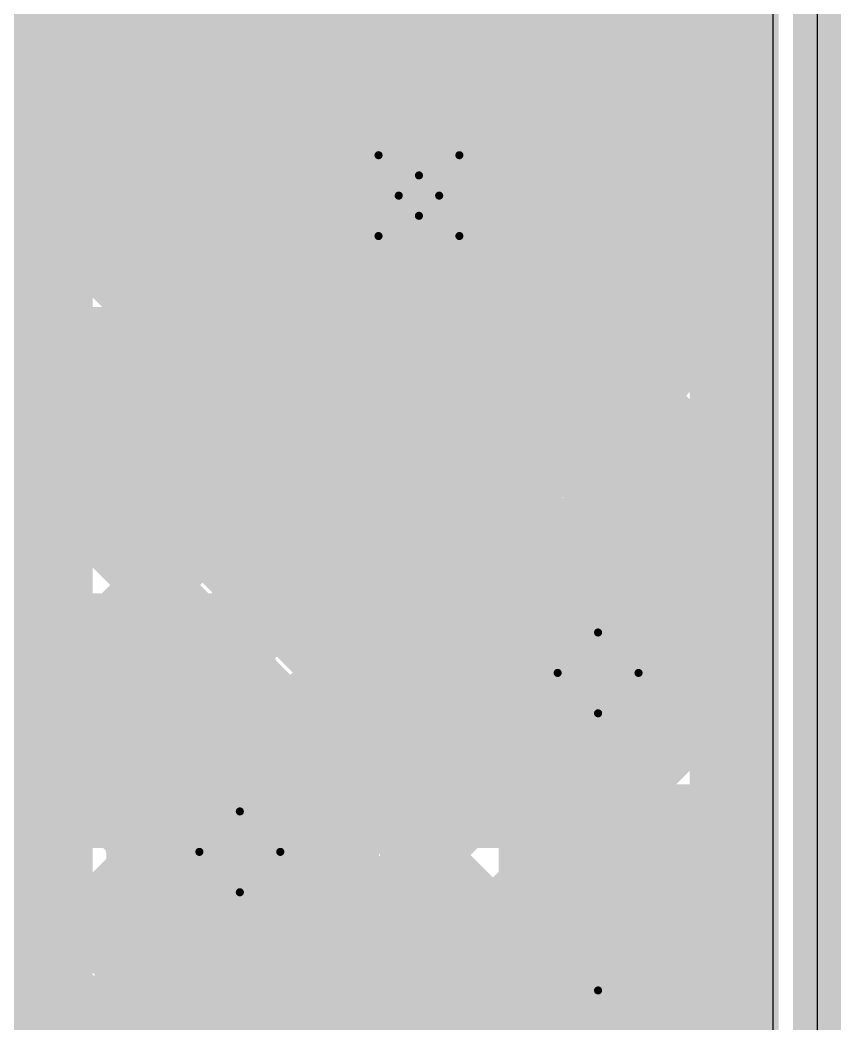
# Model space of a CAD drawing. Header units: millimetres. Extents: x 13 to 259, y -2 to 326.
# Drawn here: x 146.79 to 151.95, y 82.09 to 88.4 of the extents above; entities that cross this region are included whole.
import ezdxf

# ---------------------------------------------------------------- set-up
doc = ezdxf.new("R2010")
doc.units = ezdxf.units.MM
for name, color, linetype in [('BottomLayer', 5, 'Continuous'), ('BottomSolder', 6, 'Continuous'), ('ConnectLayer', 7, 'Continuous'), ('DrillDrawing', 1, 'Continuous'), ('Mechanical14', 56, 'Continuous'), ('Mechanical34', 56, 'Continuous'), ('MidLayer1', 16, 'Continuous'), ('MidLayer2', 76, 'Continuous'), ('MidLayer3', 90, 'Continuous'), ('MidLayer4', 156, 'Continuous'), ('MidLayer5', 130, 'Continuous'), ('MidLayer6', 216, 'Continuous'), ('MultiLayer', 9, 'Continuous'), ('TopLayer', 1, 'Continuous'), ('TopSolder', 216, 'Continuous')]:
    doc.layers.add(name, color=color, linetype=linetype)

# ---------------------------------------------------------------- blocks, each defined once
blk = doc.blocks.new('MTG240_400_171')
at = {"layer": 'BottomLayer', "const_width": 2}
blk.add_lwpolyline([(-1, 0, 1), (1, 0, 1)], format="xyb", close=True, dxfattribs=at)
at = {"layer": 'BottomSolder', "const_width": 2.1016}
blk.add_lwpolyline([(-1.0508, 0, 1), (1.0508, 0, 1)], format="xyb", close=True, dxfattribs=at)
at = {"layer": 'MidLayer1', "const_width": 2}
blk.add_lwpolyline([(-1, 0, 1), (1, 0, 1)], format="xyb", close=True, dxfattribs=at)
at = {"layer": 'MidLayer2', "const_width": 2}
blk.add_lwpolyline([(-1, 0, 1), (1, 0, 1)], format="xyb", close=True, dxfattribs=at)
at = {"layer": 'MidLayer3', "const_width": 2}
blk.add_lwpolyline([(-1, 0, 1), (1, 0, 1)], format="xyb", close=True, dxfattribs=at)
at = {"layer": 'MidLayer4', "const_width": 2}
blk.add_lwpolyline([(-1, 0, 1), (1, 0, 1)], format="xyb", close=True, dxfattribs=at)
at = {"layer": 'MidLayer5', "const_width": 2}
blk.add_lwpolyline([(-1, 0, 1), (1, 0, 1)], format="xyb", close=True, dxfattribs=at)
at = {"layer": 'MidLayer6', "const_width": 2}
blk.add_lwpolyline([(-1, 0, 1), (1, 0, 1)], format="xyb", close=True, dxfattribs=at)
at = {"layer": 'MultiLayer', "const_width": 2}
blk.add_lwpolyline([(-1, 0, 1), (1, 0, 1)], format="xyb", close=True, dxfattribs=at)
at = {"layer": 'TopLayer', "const_width": 2}
blk.add_lwpolyline([(-1, 0, 1), (1, 0, 1)], format="xyb", close=True, dxfattribs=at)
at = {"layer": 'TopSolder', "const_width": 2.1016}
blk.add_lwpolyline([(-1.0508, 0, 1), (1.0508, 0, 1)], format="xyb", close=True, dxfattribs=at)

msp = doc.modelspace()

# ---------------------------------------------------------------- linework, layer by layer
at = {"layer": 'BottomLayer', "const_width": 0.3}
for points in [[(150.275, 84.3, 1), (150.575, 84.3, 1)], [(148.025, 83.175, 1), (148.325, 83.175, 1)], [(150.275, 82.05, 1), (150.575, 82.05, 1)]]:
    msp.add_lwpolyline(points, format="xyb", close=True, dxfattribs=at)
at = {"layer": 'ConnectLayer'}
msp.add_line((151.8, 136.8), (151.8, 67.8), dxfattribs=at)
msp.add_line((151.8, 136.8), (151.8, 67.8), dxfattribs=at)
at = {"layer": 'ConnectLayer', "const_width": 0.4}
for points in [[(147.5997, 68.24), (147.5997, 136.36)], [(148.1997, 68.24), (148.1997, 136.36)], [(148.7997, 68.24), (148.7997, 136.36)], [(149.3997, 68.24), (149.3997, 136.36)], [(149.9997, 68.24), (149.9997, 136.36)], [(150.5997, 68.24), (150.5997, 136.36)], [(151.1997, 68.24), (151.1997, 136.36)], [(151.36, 68.24), (151.36, 136.36)], [(151.36, 68.24), (151.36, 136.36)], [(151.36, 88.5373), (151.36, 101.0628)], [(151.36, 88.5373), (151.36, 101.0628)], [(147.05, 88.5016), (151.36, 92.8116)], [(147.05, 92.2344), (151.36, 87.9244)], [(147.05, 87.6531), (151.36, 91.9631)], [(146.0508, 87.5024), (150.4593, 91.9109)], [(146.0508, 87.5024), (150.4593, 91.9109)], [(147.05, 91.3859), (151.36, 87.0759)], [(147.05, 86.8046), (151.36, 91.1146)], [(147.05, 90.5374), (151.36, 86.2274)], [(147.05, 85.9561), (151.36, 90.2661)], [(147.113, 89.6259), (151.36, 85.3789)], [(147.05, 85.1075), (151.36, 89.4175)], [(147.05, 76.9883), (147.05, 89.4058)], [(146.9997, 68.24), (146.9997, 89.3246)], [(145.8276, 89.2142), (147.0109, 88.0309)], [(145.8276, 89.2142), (147.0109, 88.0309)], [(147.05, 88.8403), (151.36, 84.5303)], [(147.05, 84.259), (151.36, 88.569)], [(145.8761, 88.3173), (146.897, 87.2963)], [(145.8761, 88.3173), (146.897, 87.2963)], [(146.59, 88.1998), (151.36, 88.1998)], [(147.05, 87.9918), (151.36, 83.6818)], [(147.05, 83.4105), (151.36, 87.7205)], [(146.59, 87.5998), (151.36, 87.5998)], [(144.4867, 85.0897), (146.9062, 87.5092)], [(144.4867, 85.0897), (146.9062, 87.5092)], [(146.0211, 87.3237), (147.1845, 86.1603)], [(146.0211, 87.3237), (147.1845, 86.1603)], [(147.05, 87.1433), (151.36, 82.8333)], [(144.5813, 87.0665), (147.8965, 83.7512)], [(144.5813, 87.0665), (147.8965, 83.7512)], [(146.59, 86.9998), (151.36, 86.9998)], [(145.5677, 86.9286), (149.9832, 82.513)], [(145.5677, 86.9286), (149.9832, 82.513)], [(147.05, 82.5619), (151.36, 86.8719)], [(145.2143, 84.9689), (146.9676, 86.7221)], [(145.2143, 84.9689), (146.9676, 86.7221)], [(146.59, 86.3998), (151.36, 86.3998)], [(147.05, 86.2947), (151.36, 81.9847)], [(146.1427, 85.0487), (147.2093, 86.1154)], [(146.1427, 85.0487), (147.2093, 86.1154)], [(151.36, 73.5373), (151.36, 86.0628)], [(151.36, 73.5373), (151.36, 86.0628)], [(147.05, 81.7134), (151.36, 86.0234)], [(151.2908, 85.9542), (151.36, 86.0234)], [(151.2908, 85.9542), (151.36, 86.0234)], [(146.59, 85.7998), (151.36, 85.7998)], [(146.3595, 84.417), (147.5724, 85.6298)], [(146.3595, 84.417), (147.5724, 85.6298)], [(151.0672, 85.6717), (151.36, 85.3789)], [(151.0672, 85.6717), (151.36, 85.3789)], [(147.05, 85.4462), (151.36, 81.1362)], [(150.2531, 84.9165), (150.6459, 85.3092)], [(150.2531, 84.9165), (150.6459, 85.3092)], [(145.7776, 82.9865), (148.043, 85.252)], [(145.7776, 82.9865), (148.043, 85.252)], [(150.6069, 85.2835), (151.36, 84.5303)], [(150.6069, 85.2835), (151.36, 84.5303)], [(146.59, 85.1998), (151.36, 85.1998)], [(147.05, 80.8649), (151.36, 85.1749)], [(148.1603, 85.1845), (150.7347, 82.6101)], [(148.1603, 85.1845), (150.7347, 82.6101)], [(150.9067, 84.7215), (151.36, 85.1749)], [(150.9067, 84.7215), (151.36, 85.1749)], [(146.3292, 82.6896), (148.6315, 84.9919)], [(146.3292, 82.6896), (148.6315, 84.9919)], [(150.031, 85.0109), (150.1595, 84.8823)], [(150.031, 85.0109), (150.1595, 84.8823)], [(148.2923, 83.8042), (149.3867, 84.8986)], [(148.2923, 83.8042), (149.3867, 84.8986)], [(149.2963, 84.897), (149.793, 84.4004)], [(149.2963, 84.897), (149.793, 84.4004)], [(146.59, 84.5998), (151.36, 84.5998)], [(147.05, 84.5977), (151.36, 80.2877)], [(146.3642, 84.435), (147.5405, 83.2587)], [(146.3642, 84.435), (147.5405, 83.2587)], [(148.7634, 83.4268), (149.8086, 84.4719)], [(148.7634, 83.4268), (149.8086, 84.4719)], [(147.05, 80.0164), (151.36, 84.3264)], [(148.5063, 81.4726), (151.36, 84.3264)], [(148.5063, 81.4726), (151.36, 84.3264)], [(145.0495, 84.0527), (147.7236, 81.3786)], [(145.0495, 84.0527), (147.7236, 81.3786)], [(145.9452, 84.0055), (148.4458, 81.5049)], [(145.9452, 84.0055), (148.4458, 81.5049)], [(146.59, 83.9998), (151.36, 83.9998)], [(151.0074, 84.0345), (151.36, 83.6818)], [(151.0074, 84.0345), (151.36, 83.6818)], [(146.3364, 80.1512), (150.0036, 83.8184)], [(146.3364, 80.1512), (150.0036, 83.8184)], [(147.05, 83.7492), (151.36, 79.4392)], [(150.5254, 83.6679), (151.36, 82.8333)], [(150.5254, 83.6679), (151.36, 82.8333)], [(147.05, 79.1678), (151.36, 83.4778)], [(150.5582, 82.676), (151.36, 83.4778)], [(150.5582, 82.676), (151.36, 83.4778)], [(146.59, 83.3998), (151.36, 83.3998)], [(145.3726, 80.8845), (147.5459, 83.0578)], [(145.3726, 80.8845), (147.5459, 83.0578)], [(147.05, 82.9006), (151.36, 78.5906)], [(148.7513, 82.8965), (149.8278, 81.8199)], [(148.7513, 82.8965), (149.8278, 81.8199)], [(146.59, 82.7998), (151.36, 82.7998)], [(145.663, 80.3264), (147.9233, 82.5866)], [(145.663, 80.3264), (147.9233, 82.5866)], [(147.05, 78.3193), (151.36, 82.6293)], [(151.019, 82.2883), (151.36, 82.6293)], [(151.019, 82.2883), (151.36, 82.6293)], [(148.2587, 82.5405), (150.3623, 80.4369)], [(148.2587, 82.5405), (150.3623, 80.4369)], [(150.9851, 82.3596), (151.36, 81.9847)], [(150.9851, 82.3596), (151.36, 81.9847)], [(146.59, 82.1998), (151.36, 82.1998)], [(147.05, 82.0521), (151.36, 77.7421)], [(148.815, 80.9328), (149.7991, 81.9168)], [(148.815, 80.9328), (149.7991, 81.9168)]]:
    msp.add_lwpolyline(points, dxfattribs=at)
msp.add_lwpolyline([(151.36, 86.0628, -3.607188), (151.36, 88.5373)], format="xyb", dxfattribs=at)
msp.add_lwpolyline([(151.36, 86.0628, -3.607188), (151.36, 88.5373)], format="xyb", dxfattribs=at)
at = {"layer": 'ConnectLayer'}
for points, const_width in [([(151.26, 88.569, 1), (151.46, 88.569, 1)], 0.2), ([(151.26, 88.5373, 1), (151.46, 88.5373, 1)], 0.2), ([(151.26, 88.5373, 1), (151.46, 88.5373, 1)], 0.2), ([(151.26, 88.5373, 1), (151.46, 88.5373, 1)], 0.2), ([(151.26, 88.5373, 1), (151.46, 88.5373, 1)], 0.2), ([(146.95, 88.5016, 1), (147.15, 88.5016, 1)], 0.2), ([(151.26, 88.1998, 1), (151.46, 88.1998, 1)], 0.2), ([(146.9109, 88.0309, 1), (147.1109, 88.0309, 1)], 0.2), ([(146.9109, 88.0309, 1), (147.1109, 88.0309, 1)], 0.2), ([(146.95, 87.9918, 1), (147.15, 87.9918, 1)], 0.2), ([(151.26, 87.9244, 1), (151.46, 87.9244, 1)], 0.2), ([(151.26, 87.7205, 1), (151.46, 87.7205, 1)], 0.2), ([(146.95, 87.6531, 1), (147.15, 87.6531, 1)], 0.2), ([(151.26, 87.5998, 1), (151.46, 87.5998, 1)], 0.2), ([(146.8062, 87.5092, 1), (147.0062, 87.5092, 1)], 0.2), ([(146.8062, 87.5092, 1), (147.0062, 87.5092, 1)], 0.2), ([(146.797, 87.2963, 1), (146.997, 87.2963, 1)], 0.2), ([(146.797, 87.2963, 1), (146.997, 87.2963, 1)], 0.2), ([(146.95, 87.1433, 1), (147.15, 87.1433, 1)], 0.2), ([(151.26, 87.0759, 1), (151.46, 87.0759, 1)], 0.2), ([(151.26, 86.9998, 1), (151.46, 86.9998, 1)], 0.2), ([(151.26, 86.8719, 1), (151.46, 86.8719, 1)], 0.2), ([(146.95, 86.8046, 1), (147.15, 86.8046, 1)], 0.2), ([(146.8676, 86.7221, 1), (147.0676, 86.7221, 1)], 0.2), ([(146.8676, 86.7221, 1), (147.0676, 86.7221, 1)], 0.2), ([(151.26, 86.3998, 1), (151.46, 86.3998, 1)], 0.2), ([(146.95, 86.2947, 1), (147.15, 86.2947, 1)], 0.2), ([(151.26, 86.2274, 1), (151.46, 86.2274, 1)], 0.2), ([(147.0845, 86.1603, 1), (147.2845, 86.1603, 1)], 0.2), ([(147.0845, 86.1603, 1), (147.2845, 86.1603, 1)], 0.2), ([(147.1093, 86.1154, 1), (147.3093, 86.1154, 1)], 0.2), ([(147.1093, 86.1154, 1), (147.3093, 86.1154, 1)], 0.2), ([(151.26, 86.0628, 1), (151.46, 86.0628, 1)], 0.2), ([(151.26, 86.0628, 1), (151.46, 86.0628, 1)], 0.2), ([(151.26, 86.0628, 1), (151.46, 86.0628, 1)], 0.2), ([(151.26, 86.0628, 1), (151.46, 86.0628, 1)], 0.2), ([(151.26, 86.0234, 1), (151.46, 86.0234, 1)], 0.2), ([(151.26, 86.0234, 1), (151.46, 86.0234, 1)], 0.2), ([(151.26, 86.0234, 1), (151.46, 86.0234, 1)], 0.2), ([(146.95, 85.9561, 1), (147.15, 85.9561, 1)], 0.2), ([(151.1908, 85.9542, 1), (151.3908, 85.9542, 1)], 0.2), ([(151.1908, 85.9542, 1), (151.3908, 85.9542, 1)], 0.2), ([(151.26, 85.7998, 1), (151.46, 85.7998, 1)], 0.2), ([(147.4724, 85.6298, 1), (147.6724, 85.6298, 1)], 0.2), ([(147.4724, 85.6298, 1), (147.6724, 85.6298, 1)], 0.2), ([(150.9672, 85.6717, 1), (151.1672, 85.6717, 1)], 0.2), ([(150.9672, 85.6717, 1), (151.1672, 85.6717, 1)], 0.2), ([(146.95, 85.4462, 1), (147.15, 85.4462, 1)], 0.2), ([(151.26, 85.3789, 1), (151.46, 85.3789, 1)], 0.2), ([(151.26, 85.3789, 1), (151.46, 85.3789, 1)], 0.2), ([(151.26, 85.3789, 1), (151.46, 85.3789, 1)], 0.2), ([(150.5459, 85.3092, 1), (150.7459, 85.3092, 1)], 0.2), ([(150.5459, 85.3092, 1), (150.7459, 85.3092, 1)], 0.2), ([(147.943, 85.252, 1), (148.143, 85.252, 1)], 0.2), ([(147.943, 85.252, 1), (148.143, 85.252, 1)], 0.2), ([(150.5069, 85.2835, 1), (150.7069, 85.2835, 1)], 0.2), ([(150.5069, 85.2835, 1), (150.7069, 85.2835, 1)], 0.2), ([(148.0603, 85.1845, 1), (148.2603, 85.1845, 1)], 0.2), ([(148.0603, 85.1845, 1), (148.2603, 85.1845, 1)], 0.2), ([(151.26, 85.1998, 1), (151.46, 85.1998, 1)], 0.2), ([(151.26, 85.1749, 1), (151.46, 85.1749, 1)], 0.2), ([(151.26, 85.1749, 1), (151.46, 85.1749, 1)], 0.2), ([(151.26, 85.1749, 1), (151.46, 85.1749, 1)], 0.2), ([(146.95, 85.1075, 1), (147.15, 85.1075, 1)], 0.2), ([(148.5315, 84.9919, 1), (148.7315, 84.9919, 1)], 0.2), ([(148.5315, 84.9919, 1), (148.7315, 84.9919, 1)], 0.2), ([(149.931, 85.0109, 1), (150.131, 85.0109, 1)], 0.2), ([(149.931, 85.0109, 1), (150.131, 85.0109, 1)], 0.2), ([(151.065, 84.3, 1), (149.785, 84.3, 1)], 0.4), ([(151.065, 84.3, 1), (149.785, 84.3, 1)], 0.4), ([(149.1963, 84.897, 1), (149.3963, 84.897, 1)], 0.2), ([(149.1963, 84.897, 1), (149.3963, 84.897, 1)], 0.2), ([(149.2867, 84.8986, 1), (149.4867, 84.8986, 1)], 0.2), ([(149.2867, 84.8986, 1), (149.4867, 84.8986, 1)], 0.2), ([(150.0595, 84.8823, 1), (150.2595, 84.8823, 1)], 0.2), ([(150.0595, 84.8823, 1), (150.2595, 84.8823, 1)], 0.2), ([(150.1531, 84.9165, 1), (150.3531, 84.9165, 1)], 0.2), ([(150.1531, 84.9165, 1), (150.3531, 84.9165, 1)], 0.2), ([(150.8067, 84.7215, 1), (151.0067, 84.7215, 1)], 0.2), ([(150.8067, 84.7215, 1), (151.0067, 84.7215, 1)], 0.2), ([(146.95, 84.5977, 1), (147.15, 84.5977, 1)], 0.2), ([(151.26, 84.5998, 1), (151.46, 84.5998, 1)], 0.2), ([(151.26, 84.5303, 1), (151.46, 84.5303, 1)], 0.2), ([(151.26, 84.5303, 1), (151.46, 84.5303, 1)], 0.2), ([(151.26, 84.5303, 1), (151.46, 84.5303, 1)], 0.2), ([(149.7086, 84.4719, 1), (149.9086, 84.4719, 1)], 0.2), ([(149.7086, 84.4719, 1), (149.9086, 84.4719, 1)], 0.2), ([(149.693, 84.4004, 1), (149.893, 84.4004, 1)], 0.2), ([(149.693, 84.4004, 1), (149.893, 84.4004, 1)], 0.2), ([(149.685, 84.3, 1), (149.885, 84.3, 1)], 0.2), ([(149.685, 84.3, 1), (149.885, 84.3, 1)], 0.2), ([(150.965, 84.3, 1), (151.165, 84.3, 1)], 0.2), ([(150.965, 84.3, 1), (151.165, 84.3, 1)], 0.2), ([(151.26, 84.3264, 1), (151.46, 84.3264, 1)], 0.2), ([(151.26, 84.3264, 1), (151.46, 84.3264, 1)], 0.2), ([(151.26, 84.3264, 1), (151.46, 84.3264, 1)], 0.2), ([(146.95, 84.259, 1), (147.15, 84.259, 1)], 0.2), ([(150.9074, 84.0345, 1), (151.1074, 84.0345, 1)], 0.2), ([(150.9074, 84.0345, 1), (151.1074, 84.0345, 1)], 0.2), ([(151.26, 83.9998, 1), (151.46, 83.9998, 1)], 0.2), ([(148.815, 83.175, 1), (147.535, 83.175, 1)], 0.4), ([(148.815, 83.175, 1), (147.535, 83.175, 1)], 0.4), ([(148.1923, 83.8042, 1), (148.3923, 83.8042, 1)], 0.2), ([(148.1923, 83.8042, 1), (148.3923, 83.8042, 1)], 0.2), ([(149.9036, 83.8184, 1), (150.1036, 83.8184, 1)], 0.2), ([(149.9036, 83.8184, 1), (150.1036, 83.8184, 1)], 0.2), ([(146.95, 83.7492, 1), (147.15, 83.7492, 1)], 0.2), ([(147.7965, 83.7512, 1), (147.9965, 83.7512, 1)], 0.2), ([(147.7965, 83.7512, 1), (147.9965, 83.7512, 1)], 0.2), ([(150.4254, 83.6679, 1), (150.6254, 83.6679, 1)], 0.2), ([(150.4254, 83.6679, 1), (150.6254, 83.6679, 1)], 0.2), ([(151.26, 83.6818, 1), (151.46, 83.6818, 1)], 0.2), ([(151.26, 83.6818, 1), (151.46, 83.6818, 1)], 0.2), ([(151.26, 83.6818, 1), (151.46, 83.6818, 1)], 0.2), ([(151.26, 83.4778, 1), (151.46, 83.4778, 1)], 0.2), ([(151.26, 83.4778, 1), (151.46, 83.4778, 1)], 0.2), ([(151.26, 83.4778, 1), (151.46, 83.4778, 1)], 0.2), ([(146.95, 83.4105, 1), (147.15, 83.4105, 1)], 0.2), ([(148.6634, 83.4268, 1), (148.8634, 83.4268, 1)], 0.2), ([(148.6634, 83.4268, 1), (148.8634, 83.4268, 1)], 0.2), ([(151.26, 83.3998, 1), (151.46, 83.3998, 1)], 0.2), ([(147.4405, 83.2587, 1), (147.6405, 83.2587, 1)], 0.2), ([(147.4405, 83.2587, 1), (147.6405, 83.2587, 1)], 0.2), ([(147.435, 83.175, 1), (147.635, 83.175, 1)], 0.2), ([(147.435, 83.175, 1), (147.635, 83.175, 1)], 0.2), ([(148.715, 83.175, 1), (148.915, 83.175, 1)], 0.2), ([(148.715, 83.175, 1), (148.915, 83.175, 1)], 0.2), ([(147.4459, 83.0578, 1), (147.6459, 83.0578, 1)], 0.2), ([(147.4459, 83.0578, 1), (147.6459, 83.0578, 1)], 0.2), ([(146.95, 82.9006, 1), (147.15, 82.9006, 1)], 0.2), ([(148.6513, 82.8965, 1), (148.8513, 82.8965, 1)], 0.2), ([(148.6513, 82.8965, 1), (148.8513, 82.8965, 1)], 0.2), ([(151.26, 82.8333, 1), (151.46, 82.8333, 1)], 0.2), ([(151.26, 82.8333, 1), (151.46, 82.8333, 1)], 0.2), ([(151.26, 82.8333, 1), (151.46, 82.8333, 1)], 0.2), ([(151.26, 82.7998, 1), (151.46, 82.7998, 1)], 0.2), ([(151.065, 82.05, 1), (149.785, 82.05, 1)], 0.4), ([(151.065, 82.05, 1), (149.785, 82.05, 1)], 0.4), ([(150.4582, 82.676, 1), (150.6582, 82.676, 1)], 0.2), ([(150.4582, 82.676, 1), (150.6582, 82.676, 1)], 0.2), ([(147.8233, 82.5866, 1), (148.0233, 82.5866, 1)], 0.2), ([(147.8233, 82.5866, 1), (148.0233, 82.5866, 1)], 0.2), ([(150.6347, 82.6101, 1), (150.8347, 82.6101, 1)], 0.2), ([(150.6347, 82.6101, 1), (150.8347, 82.6101, 1)], 0.2), ([(151.26, 82.6293, 1), (151.46, 82.6293, 1)], 0.2), ([(151.26, 82.6293, 1), (151.46, 82.6293, 1)], 0.2), ([(151.26, 82.6293, 1), (151.46, 82.6293, 1)], 0.2), ([(146.95, 82.5619, 1), (147.15, 82.5619, 1)], 0.2), ([(148.1587, 82.5405, 1), (148.3587, 82.5405, 1)], 0.2), ([(148.1587, 82.5405, 1), (148.3587, 82.5405, 1)], 0.2), ([(149.8832, 82.513, 1), (150.0832, 82.513, 1)], 0.2), ([(149.8832, 82.513, 1), (150.0832, 82.513, 1)], 0.2), ([(150.8851, 82.3596, 1), (151.0851, 82.3596, 1)], 0.2), ([(150.8851, 82.3596, 1), (151.0851, 82.3596, 1)], 0.2), ([(150.919, 82.2883, 1), (151.119, 82.2883, 1)], 0.2), ([(150.919, 82.2883, 1), (151.119, 82.2883, 1)], 0.2), ([(151.26, 82.1998, 1), (151.46, 82.1998, 1)], 0.2), ([(146.95, 82.0521, 1), (147.15, 82.0521, 1)], 0.2), ([(149.685, 82.05, 1), (149.885, 82.05, 1)], 0.2), ([(149.685, 82.05, 1), (149.885, 82.05, 1)], 0.2), ([(150.965, 82.05, 1), (151.165, 82.05, 1)], 0.2), ([(150.965, 82.05, 1), (151.165, 82.05, 1)], 0.2), ([(151.26, 81.9847, 1), (151.46, 81.9847, 1)], 0.2), ([(151.26, 81.9847, 1), (151.46, 81.9847, 1)], 0.2), ([(151.26, 81.9847, 1), (151.46, 81.9847, 1)], 0.2), ([(149.6991, 81.9168, 1), (149.8991, 81.9168, 1)], 0.2), ([(149.6991, 81.9168, 1), (149.8991, 81.9168, 1)], 0.2)]:
    msp.add_lwpolyline(points, format="xyb", close=True, dxfattribs=dict(at, const_width=const_width))
at = {"layer": 'DrillDrawing', "const_width": 0.0508}
for points in [[(149.046, 87.554), (149.3, 87.427)], [(149.046, 87.554), (149.173, 87.3)], [(149.3, 87.427), (149.554, 87.554)], [(149.427, 87.3), (149.554, 87.554)], [(149.046, 87.046), (149.173, 87.3)], [(149.427, 87.3), (149.554, 87.046)], [(149.046, 87.046), (149.3, 87.173)], [(149.3, 87.173), (149.554, 87.046)], [(150.171, 84.3), (150.425, 84.554)], [(150.425, 84.554), (150.679, 84.3)], [(150.171, 84.3), (150.425, 84.046)], [(150.425, 84.046), (150.679, 84.3)], [(147.921, 83.175), (148.175, 83.429)], [(148.175, 83.429), (148.429, 83.175)], [(147.921, 83.175), (148.175, 82.921)], [(148.175, 82.921), (148.429, 83.175)], [(150.171, 82.05), (150.425, 82.304)], [(150.425, 82.304), (150.679, 82.05)]]:
    msp.add_lwpolyline(points, dxfattribs=at)
at = {"layer": 'DrillDrawing', "const_width": 0.0254}
for points in [[(149.0333, 87.554, 1), (149.0587, 87.554, 1)], [(149.0333, 87.554, 1), (149.0587, 87.554, 1)], [(149.5413, 87.554, 1), (149.5667, 87.554, 1)], [(149.5413, 87.554, 1), (149.5667, 87.554, 1)], [(149.2873, 87.427, 1), (149.3127, 87.427, 1)], [(149.2873, 87.427, 1), (149.3127, 87.427, 1)], [(149.1603, 87.3, 1), (149.1857, 87.3, 1)], [(149.1603, 87.3, 1), (149.1857, 87.3, 1)], [(149.4143, 87.3, 1), (149.4397, 87.3, 1)], [(149.4143, 87.3, 1), (149.4397, 87.3, 1)], [(149.2873, 87.173, 1), (149.3127, 87.173, 1)], [(149.2873, 87.173, 1), (149.3127, 87.173, 1)], [(149.0333, 87.046, 1), (149.0587, 87.046, 1)], [(149.0333, 87.046, 1), (149.0587, 87.046, 1)], [(149.5413, 87.046, 1), (149.5667, 87.046, 1)], [(149.5413, 87.046, 1), (149.5667, 87.046, 1)], [(150.4123, 84.554, 1), (150.4377, 84.554, 1)], [(150.4123, 84.554, 1), (150.4377, 84.554, 1)], [(150.1583, 84.3, 1), (150.1837, 84.3, 1)], [(150.1583, 84.3, 1), (150.1837, 84.3, 1)], [(150.6663, 84.3, 1), (150.6917, 84.3, 1)], [(150.6663, 84.3, 1), (150.6917, 84.3, 1)], [(150.4123, 84.046, 1), (150.4377, 84.046, 1)], [(150.4123, 84.046, 1), (150.4377, 84.046, 1)], [(148.1623, 83.429, 1), (148.1877, 83.429, 1)], [(148.1623, 83.429, 1), (148.1877, 83.429, 1)], [(147.9083, 83.175, 1), (147.9337, 83.175, 1)], [(147.9083, 83.175, 1), (147.9337, 83.175, 1)], [(148.4163, 83.175, 1), (148.4417, 83.175, 1)], [(148.4163, 83.175, 1), (148.4417, 83.175, 1)], [(148.1623, 82.921, 1), (148.1877, 82.921, 1)], [(148.1623, 82.921, 1), (148.1877, 82.921, 1)], [(150.4123, 82.304, 1), (150.4377, 82.304, 1)], [(150.4123, 82.304, 1), (150.4377, 82.304, 1)]]:
    msp.add_lwpolyline(points, format="xyb", close=True, dxfattribs=at)
at = {"layer": 'Mechanical14', "const_width": 0.3}
msp.add_lwpolyline([(151.8, 67.8), (151.8, 136.8)], dxfattribs=at)
at = {"layer": 'Mechanical34', "const_width": 0.1}
for points in [[(151.8, 136.85), (151.8, 67.85)], [(146.8, 72.8), (146.8, 131.8)], [(149.3096, 87.3009), (149.3096, 89.2509)], [(147.3516, 87.3009), (149.3016, 87.3009)], [(149.3096, 87.3009), (151.2516, 87.3009)], [(149.3096, 85.3509), (149.3096, 87.3009)]]:
    msp.add_lwpolyline(points, dxfattribs=at)
at = {"layer": 'Mechanical34'}
for points, const_width in [([(150.5016, 87.3009, 1), (148.1016, 87.3009, 1)], 0.1), ([(147.3266, 87.3009, 1), (147.3766, 87.3009, 1)], 0.05), ([(148.0766, 87.3009, 1), (148.1266, 87.3009, 1)], 0.05), ([(149.2766, 87.3009, 1), (149.3266, 87.3009, 1)], 0.05), ([(149.2846, 87.3009, 1), (149.3346, 87.3009, 1)], 0.05), ([(149.2846, 87.3009, 1), (149.3346, 87.3009, 1)], 0.05), ([(149.2846, 87.3009, 1), (149.3346, 87.3009, 1)], 0.05), ([(150.4766, 87.3009, 1), (150.5266, 87.3009, 1)], 0.05), ([(151.2266, 87.3009, 1), (151.2766, 87.3009, 1)], 0.05), ([(149.2846, 85.3509, 1), (149.3346, 85.3509, 1)], 0.05)]:
    msp.add_lwpolyline(points, format="xyb", close=True, dxfattribs=dict(at, const_width=const_width))
at = {"layer": 'MidLayer1', "const_width": 0.3}
for points in [[(150.275, 84.3, 1), (150.575, 84.3, 1)], [(148.025, 83.175, 1), (148.325, 83.175, 1)], [(150.275, 82.05, 1), (150.575, 82.05, 1)]]:
    msp.add_lwpolyline(points, format="xyb", close=True, dxfattribs=at)
at = {"layer": 'MidLayer2', "const_width": 0.2}
for points in [[(147.06, 85.89), (147.06, 88.535)], [(147.06, 85.89), (148.95, 84)], [(148.95, 82.575), (148.95, 84)], [(146.725, 80.35), (148.95, 82.575)]]:
    msp.add_lwpolyline(points, dxfattribs=at)
at = {"layer": 'MidLayer2'}
for points, const_width in [([(147.01, 85.89, 1), (147.11, 85.89, 1)], 0.1), ([(147.01, 85.89, 1), (147.11, 85.89, 1)], 0.1), ([(150.275, 84.3, 1), (150.575, 84.3, 1)], 0.3), ([(148.9, 84, 1), (149, 84, 1)], 0.1), ([(148.9, 84, 1), (149, 84, 1)], 0.1), ([(148.025, 83.175, 1), (148.325, 83.175, 1)], 0.3), ([(148.9, 82.575, 1), (149, 82.575, 1)], 0.1), ([(148.9, 82.575, 1), (149, 82.575, 1)], 0.1), ([(150.275, 82.05, 1), (150.575, 82.05, 1)], 0.3)]:
    msp.add_lwpolyline(points, format="xyb", close=True, dxfattribs=dict(at, const_width=const_width))
at = {"layer": 'MidLayer3', "const_width": 0.3}
for points in [[(150.275, 84.3, 1), (150.575, 84.3, 1)], [(148.025, 83.175, 1), (148.325, 83.175, 1)], [(150.275, 82.05, 1), (150.575, 82.05, 1)]]:
    msp.add_lwpolyline(points, format="xyb", close=True, dxfattribs=at)
at = {"layer": 'MidLayer4', "const_width": 0.3}
for points in [[(150.275, 84.3, 1), (150.575, 84.3, 1)], [(148.025, 83.175, 1), (148.325, 83.175, 1)], [(150.275, 82.05, 1), (150.575, 82.05, 1)]]:
    msp.add_lwpolyline(points, format="xyb", close=True, dxfattribs=at)
at = {"layer": 'MidLayer5', "const_width": 0.3}
for points in [[(150.275, 84.3, 1), (150.575, 84.3, 1)], [(148.025, 83.175, 1), (148.325, 83.175, 1)], [(150.275, 82.05, 1), (150.575, 82.05, 1)]]:
    msp.add_lwpolyline(points, format="xyb", close=True, dxfattribs=at)
at = {"layer": 'MidLayer6', "const_width": 0.3}
for points in [[(150.275, 84.3, 1), (150.575, 84.3, 1)], [(148.025, 83.175, 1), (148.325, 83.175, 1)], [(150.275, 82.05, 1), (150.575, 82.05, 1)]]:
    msp.add_lwpolyline(points, format="xyb", close=True, dxfattribs=at)
at = {"layer": 'MultiLayer', "const_width": 0.3}
for points in [[(150.275, 84.3, 1), (150.575, 84.3, 1)], [(148.025, 83.175, 1), (148.325, 83.175, 1)], [(150.275, 82.05, 1), (150.575, 82.05, 1)]]:
    msp.add_lwpolyline(points, format="xyb", close=True, dxfattribs=at)
at = {"layer": 'TopLayer'}
msp.add_line((151.525, 68.05), (151.5251, 136.525), dxfattribs=at)
at = {"layer": 'TopLayer', "const_width": 0.3}
for points in [[(150.275, 84.3, 1), (150.575, 84.3, 1)], [(148.025, 83.175, 1), (148.325, 83.175, 1)], [(150.275, 82.05, 1), (150.575, 82.05, 1)]]:
    msp.add_lwpolyline(points, format="xyb", close=True, dxfattribs=at)

# ---------------------------------------------------------------- block references
msp.add_blockref('MTG240_400_171', (149.3, 87.3))

doc.saveas('drawing.dxf')
